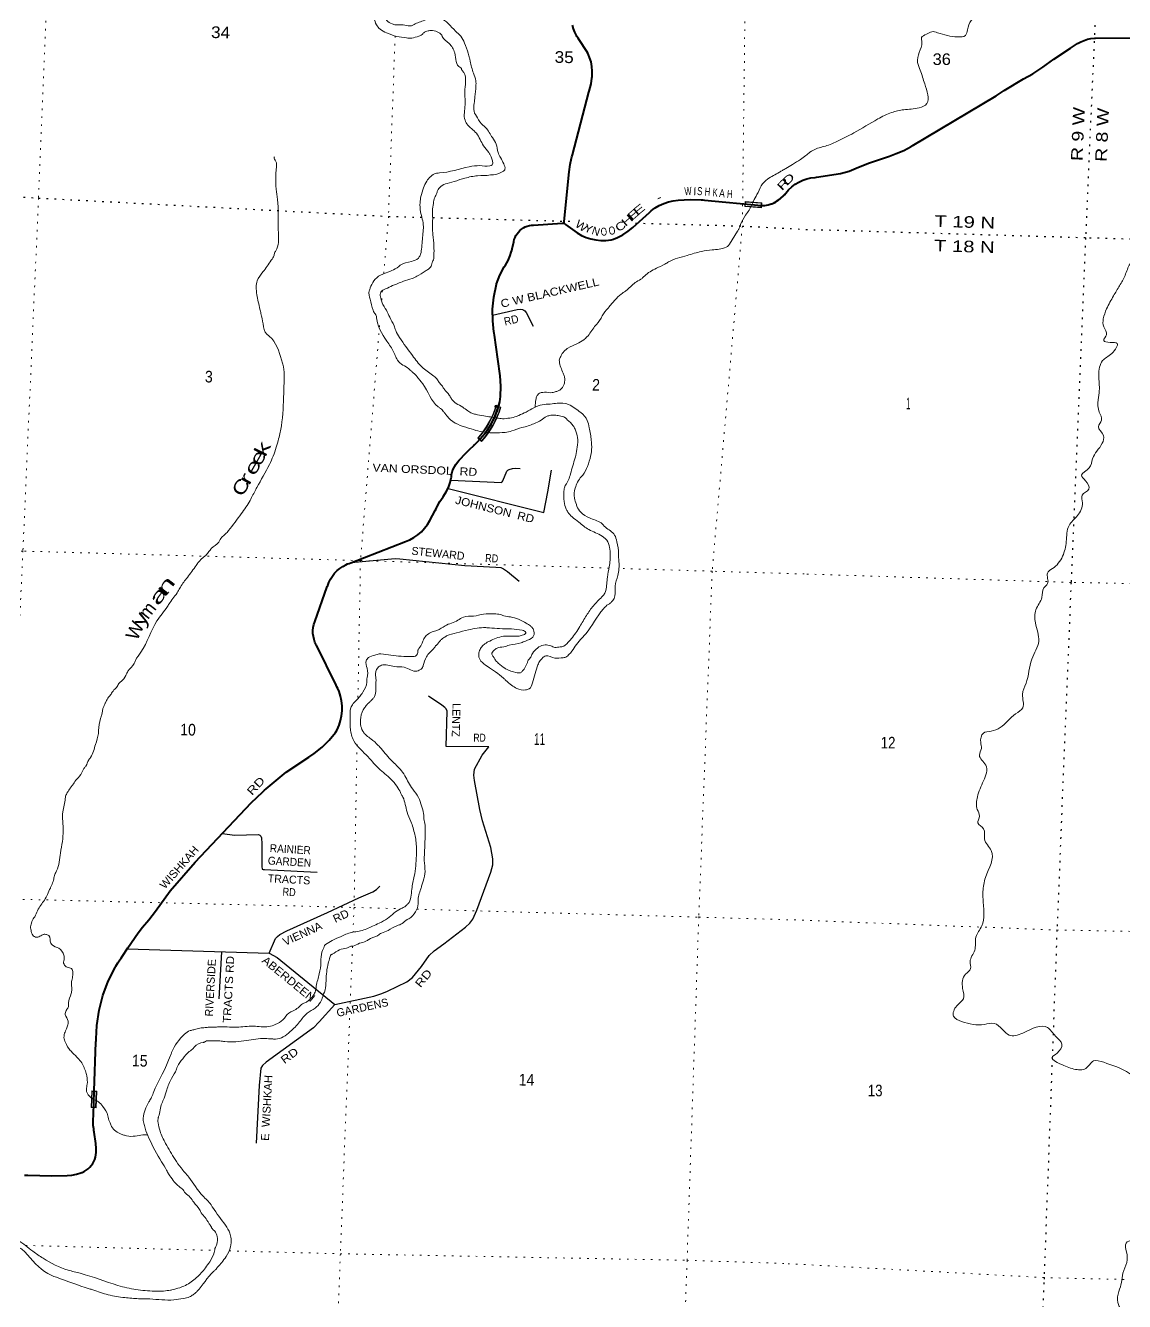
# Model space of a CAD drawing. Header units: feet. Extents: x -751810 to -497223, y -177792 to 12311.
# Drawn here: x -700182 to -683623, y -159500 to -140277 of the extents above; entities that cross this region are included whole.
import ezdxf
from ezdxf.enums import TextEntityAlignment as Align

# ---------------------------------------------------------------- set-up
doc = ezdxf.new("R2010")
doc.units = ezdxf.units.FT
doc.header["$LTSCALE"] = 80
doc.header["$PDMODE"] = 32
doc.header["$PDSIZE"] = 40
doc.linetypes.add('DOTTED', pattern=[1.5, 0.3, -1.2])
for name, color, linetype, lineweight in [('26', 7, 'Continuous', 40), ('29', 7, 'Continuous', 25), ('39', 7, 'Continuous', 13), ('6', 7, 'DOTTED', 25), ('61', 7, 'Continuous', 13), ('7', 7, 'DOTTED', 13)]:
    doc.layers.add(name, color=color, linetype=linetype, lineweight=lineweight)
for name, color, linetype in [('27', 7, 'Continuous'), ('30', 7, 'Continuous'), ('41', 7, 'Continuous')]:
    doc.layers.add(name, color=color, linetype=linetype)

msp = doc.modelspace()

# ---------------------------------------------------------------- linework, layer by layer
at = {"layer": '26'}
for points in [[(-692065.67, -143254.47), (-692063.13, -143229.38), (-691987.65, -142483.48), (-691973.76, -142368.92), (-691953.01, -142277.69), (-691947.4, -142253), (-691940.83, -142227.69), (-691695.03, -141280.84), (-691690.56, -141267.44), (-691660.73, -141156.58), (-691646.65, -141068.22), (-691642.65, -141043.14), (-691641.77, -141018.22), (-691640.95, -140964.73), (-691647.19, -140895.1), (-691660.68, -140826.5), (-691681.26, -140759.69), (-691698.04, -140720.4), (-691708.71, -140695.42), (-691725.14, -140670.4), (-691840.38, -140494.92), (-691856.6, -140470.1), (-691872.18, -140444.92), (-691881.88, -140429.24), (-691906.41, -140379.28), (-691925.59, -140327.03), (-691939.21, -140273.07)], [(-688261.11, -142563.84), (-687901.82, -142504.21), (-687773.33, -142469.36), (-687664.28, -142427.94), (-687477.26, -142349.8), (-687162.61, -142243.39), (-687061.16, -142207.53), (-686945.92, -142160.53), (-686836.23, -142101.74), (-686819.92, -142091.69), (-685557.4, -141337.6), (-685436.91, -141254.95), (-685142.18, -141081.19), (-685001.9, -141005.48), (-684870.3, -140915.53), (-684853.56, -140902.57), (-684685.72, -140782.86), (-684435.99, -140620.35), (-684329.2, -140549.4), (-684282.08, -140522.66), (-684232.43, -140500.98), (-684180.78, -140484.62), (-684127.7, -140473.75), (-684073.78, -140468.49), (-684057.24, -140468.01), (-683005.26, -140458.83)], [(-688726.28, -142800.52), (-688704.53, -142775.52), (-688683.9, -142751.8), (-688636.66, -142707.77), (-688585.07, -142668.93), (-688529.7, -142635.69), (-688471.17, -142608.42), (-688410.1, -142587.42), (-688347.18, -142572.92), (-688283.08, -142565.07), (-688261.11, -142563.84)], [(-688913.32, -142954.41), (-688888.31, -142940.13), (-688854.22, -142919.67), (-688807.49, -142884.5), (-688764.68, -142844.64), (-688748.04, -142825.52), (-688726.28, -142800.52)], [(-688913.32, -142954.41), (-688888.31, -142941.31), (-688843.22, -142913.2), (-688800.37, -142879.8), (-688761.25, -142842.1), (-688747.31, -142825.52), (-688726.28, -142800.52)], [(-692065.67, -143254.47), (-692044.68, -143272.79), (-691870.53, -143401.01), (-691804.23, -143438.47), (-691734.37, -143468.79), (-691661.72, -143491.65), (-691587.09, -143506.79), (-691511.28, -143514.04), (-691435.12, -143513.33), (-691359.46, -143504.66), (-691321.17, -143497.16), (-691261.61, -143472.39), (-691179.18, -143429.17), (-691101.72, -143377.58), (-691030.08, -143318.17), (-690781.09, -143092.07), (-690756.03, -143069.32), (-690731.09, -143050.87), (-690696.19, -143025.06), (-690631.98, -142987.26), (-690564.18, -142956.38), (-690493.52, -142932.76), (-690420.78, -142916.65), (-690349.59, -142908.41), (-690165.54, -142895.99), (-689998.9, -142902.2), (-689974.12, -142903.52), (-689948.9, -142905.99), (-689091.52, -142988.55)], [(-689091.52, -142988.55), (-689041.67, -142986.04), (-688992.36, -142978.34), (-688944.13, -142965.53), (-688938.31, -142963.43), (-688913.32, -142954.41)], [(-693055.07, -146016.65), (-693036.65, -145945.97), (-693026.63, -145867.92), (-693018.9, -145710.69), (-693027.65, -145553.51), (-693065.4, -145306.03), (-693116.54, -144941.75), (-693120.55, -144913.18), (-693123.5, -144891.75), (-693141.99, -144728.44), (-693143.43, -144549.72), (-693126.18, -144371.83), (-693085.81, -144174.64), (-693083.11, -144166.47), (-693032.27, -144037.24), (-692968.19, -143914.03), (-692949.16, -143885.47), (-692909.92, -143815.83), (-692878.18, -143742.48), (-692862.12, -143691.21), (-692854.27, -143666.17), (-692848.63, -143641.21), (-692825.12, -143537.08), (-692824.37, -143533.11), (-692816.48, -143501.62), (-692805.35, -143471.12), (-692791.08, -143441.96), (-692773.85, -143414.44), (-692753.83, -143388.88), (-692731.25, -143365.55), (-692706.36, -143344.71), (-692679.43, -143326.59), (-692650.74, -143311.38), (-692620.63, -143299.25), (-692589.41, -143290.33), (-692557.43, -143284.73), (-692525.04, -143282.5), (-692094.68, -143256.24), (-692065.67, -143254.47)], [(-693373.07, -146550.59), (-693252.6, -146411.17), (-693166.44, -146284.36), (-693103.08, -146158.82), (-693055.07, -146016.65)], [(-693673.45, -146854.96), (-693644.93, -146824.09), (-693546.69, -146718.29), (-693373.1, -146550.56)], [(-699146.59, -156327.99), (-699120.31, -155594.69), (-699119.41, -155569.65), (-699118.25, -155544.69), (-699108.73, -155339.57), (-699074.06, -155111.83), (-699015.77, -154888.96), (-698934.5, -154673.41), (-698831.15, -154467.53), (-698820.64, -154449.55), (-698806.26, -154424.94), (-698789.68, -154399.55), (-698757.94, -154350.95), (-698741.63, -154325.95), (-698725.31, -154300.95), (-698639.6, -154169.63), (-698486.36, -153945.21), (-698421.09, -153863.1), (-698324.31, -153747.94), (-698224.59, -153617.58), (-697999.95, -153313.22), (-697623.46, -152883.73), (-696781.07, -151986.65), (-696607.88, -151821.58), (-696582.8, -151797.68), (-696557.88, -151777.11), (-696254.57, -151526.82), (-695912.03, -151298.98), (-695830.57, -151244.66), (-695713.05, -151150.69), (-695605.99, -151044.95), (-695510.57, -150928.59), (-695487.39, -150886.54), (-695457.25, -150818.61), (-695434.38, -150747.9), (-695419.02, -150675.19), (-695411.35, -150601.27), (-695411.45, -150526.96), (-695419.32, -150453.06), (-695434.86, -150380.39), (-695457.92, -150309.74), (-695477.06, -150266.9), (-695488.19, -150241.99), (-695500.6, -150216.9), (-695799.22, -149612.91), (-695801.24, -149609.12), (-695820.15, -149568.24), (-695834.68, -149525.6), (-695844.67, -149481.68), (-695850.02, -149436.95), (-695850.66, -149391.91), (-695846.59, -149347.05), (-695837.85, -149302.86), (-695824.54, -149259.83), (-695634.94, -148728.21), (-695628.62, -148713.82), (-695610.88, -148665.74), (-695587.06, -148617.11), (-695558.29, -148571.25), (-695524.88, -148528.64), (-695487.2, -148489.76), (-695445.66, -148455.02), (-695400.73, -148424.83), (-695352.88, -148399.49), (-695327.64, -148389.34), (-695303.25, -148379.54), (-695277.64, -148369.66), (-694454.44, -148052.2), (-694429.65, -148042.65), (-694404.44, -148031.3), (-694391.67, -148025.56), (-694329.13, -147990.94), (-694270.55, -147949.98), (-694216.58, -147903.11), (-694167.8, -147850.87), (-694124.75, -147793.8), (-694087.9, -147732.56), (-694008.35, -147581.27), (-693995.11, -147556.1), (-693983.5, -147531.27), (-693979.77, -147523.3), (-693936.81, -147446.79), (-693886.09, -147375.2), (-693882.21, -147369.63), (-693842.18, -147304.55), (-693809.18, -147235.65), (-693783.56, -147163.68), (-693765.6, -147089.42), (-693765.37, -147085.5), (-693760.44, -147043.76), (-693751.17, -147002.76), (-693737.67, -146962.95), (-693720.08, -146924.78), (-693698.6, -146888.65), (-693673.45, -146854.96)], [(-700199.13, -157596.4), (-700148.33, -157597.59), (-699786.7, -157606.05), (-699556.39, -157600.85), (-699485.54, -157595.2), (-699415.66, -157582.18), (-699347.53, -157561.92), (-699333.76, -157556.86), (-699330.04, -157555.42), (-699297.94, -157540.76), (-699267.55, -157522.82), (-699239.2, -157501.81), (-699213.21, -157477.95), (-699189.85, -157451.5), (-699169.38, -157422.75), (-699152.03, -157392.03), (-699137.99, -157359.65), (-699127.41, -157325.99), (-699120.4, -157291.41), (-699117.05, -157256.28), (-699117.15, -157246), (-699117.39, -157221), (-699118.85, -157196), (-699123.36, -157118.96), (-699146.46, -156947.39), (-699149.72, -156923.17), (-699153.53, -156897.39), (-699160.96, -156847.06), (-699164.38, -156768.52), (-699159.58, -156690.05), (-699146.59, -156327.99)]]:
    msp.add_lwpolyline(points, dxfattribs=at)
at = {"layer": '29'}
for p, q in [((-698651.46, -154187), (-696511.44, -154254.84)), ((-697227.29, -154232.15), (-697266.33, -154940.17))]:
    msp.add_line(p, q, dxfattribs=at)
for points in [[(-693142.7, -144640.78), (-692772.08, -144555.71), (-692719.57, -144551.09), (-692694.75, -144556.73), (-692672.19, -144565.76), (-692658.35, -144573.44), (-692637.4, -144601.06), (-692532.02, -144807.52)], [(-693814.98, -147251.94), (-692372.17, -147612.82), (-692310.4, -147301.71), (-692255.95, -146974.19)], [(-693775.11, -147128.74), (-693011.29, -147161.91), (-692997.11, -147152.98), (-692988.09, -147137.18), (-692929.5, -146990.46), (-692915.88, -146974.63), (-692893.32, -146963.34), (-692843.67, -146949.79), (-692795.1, -146948.02), (-692726.86, -146948.98)], [(-695275.7, -148368.45), (-694610.49, -148308.9), (-694539.72, -148310.57), (-693562.05, -148411.37), (-693097.18, -148435.58), (-693021.93, -148444.36), (-692981.32, -148462.42), (-692917.3, -148501.73), (-692740.85, -148646.17)], [(-695520.92, -155028.05), (-694932.95, -154900.71), (-694811.28, -154859.44), (-694725.54, -154823.32), (-694436.71, -154683.34), (-694350.36, -154620.26), (-694212.53, -154453.26), (-694096.93, -154289.31), (-694026.03, -154218.27), (-693876.4, -154113.83), (-693549.95, -153858.46), (-693484.46, -153800.6), (-693443.85, -153741.9), (-693382.21, -153604.25), (-693170.49, -153032.12), (-693141.48, -152922.38), (-693141.48, -152832.07), (-693170.41, -152662), (-693293.48, -152260.39), (-693335.53, -152089.3), (-693416.76, -151651.32), (-693425.79, -151570.04), (-693414.02, -151478.71), (-693302.42, -151268.32), (-693200.52, -151142), (-693843.1, -151140.24), (-693827.92, -150608.32), (-693845.5, -150569.9), (-693864.36, -150549.54), (-693906.33, -150517.95), (-694109.29, -150382.4)], [(-697211.58, -152449.93), (-697031.87, -152473.83), (-696672.01, -152465.32), (-696650.33, -152474.23), (-696636.8, -152488.91), (-696627.77, -152514.87), (-696619.92, -152606.38), (-696618.74, -152948.34), (-696614.23, -152984.46), (-696598.44, -152990.11), (-696578.13, -152993.49), (-696484.21, -152994.46), (-695784.98, -153032.88)], [(-696511.44, -154254.84), (-696417.27, -154029.62), (-696386.31, -153999.28), (-696350.21, -153972.18), (-696241.63, -153916.56), (-695631.06, -153639.34), (-695161.51, -153418.35), (-694946.75, -153329.11), (-694892.52, -153294.89), (-694842.58, -153243.12)], [(-696511.44, -154254.84), (-696387.69, -154318.55), (-695520.92, -155028.05)], [(-695520.92, -155028.05), (-695754.49, -155286.13), (-695843.37, -155376.11), (-696554.92, -155896.37), (-696611.95, -155945.37), (-696637.04, -155983.32), (-696660.62, -156247.81), (-696708.56, -157116.72)]]:
    msp.add_lwpolyline(points, dxfattribs=at)
at = {"layer": '39'}
msp.add_line((-689451.99, -143377.7), (-689574.34, -143569.66), dxfattribs=at)
for points in [[(-685013.46, -135799.9), (-685023.2, -135864.06), (-685082.67, -135906.78), (-685416.21, -136195.91), (-685514.3, -136330.21), (-685522.97, -136430.63), (-685421.76, -136483.63), (-685274.77, -136555.96), (-685100.06, -136645.12), (-685058.42, -136821.36), (-685138.89, -136974.24), (-685177.41, -137138.29), (-684986.99, -137318.46), (-684924.28, -137459.01), (-684871.59, -137520.8), (-684865.13, -137581.36), (-684840.05, -137622.28), (-684806.19, -137711.75), (-684767.24, -137837.59), (-684706.61, -137980.11), (-684657.4, -138098.17), (-684687.93, -138187.95), (-684698.88, -138298.38), (-684598.14, -138369.48), (-684488.14, -138394.53), (-684325.33, -138400.84), (-684217.5, -138431.87), (-684124.17, -138478.62), (-684111.94, -138549.4), (-684237.5, -138656.81), (-684437.39, -138836.73), (-684663.52, -138943.5), (-684964.69, -138842.94), (-685285.8, -138659.33), (-685428.76, -138740.11), (-685615.37, -138874.08), (-685821.98, -139003.5), (-685970.07, -139126.42), (-686016.63, -139290.26), (-686036.63, -139438.7), (-685993.46, -139480.1), (-685974.19, -139589.32), (-685954.35, -139676.4), (-685857.1, -139803.78), (-685800.84, -139919.77), (-685810.77, -139956.17), (-685828.1, -140078.32), (-685931.96, -140202.41), (-685985.93, -140341.9), (-686018.31, -140425.59), (-686135.61, -140448.66), (-686439.79, -140386.28), (-686527.88, -140369.87), (-686605.34, -140408.08), (-686681.11, -140458.42), (-686674.87, -140527.03), (-686715.18, -140682.99), (-686739.3, -140835.34), (-686700.1, -140951.12), (-686633.06, -141156.21), (-686585.12, -141322.55), (-686598.56, -141451.03), (-686716.97, -141516.35), (-686949.13, -141546.46), (-687131.3, -141587.95), (-687337.07, -141685.19), (-687702.72, -141894.96), (-687949.25, -142021.19), (-688058.91, -142069.71), (-688247.49, -142124.35)], [(-694516.63, -136529.43), (-694411.51, -136476.4), (-694382.8, -136448.22), (-694357.51, -136425.9), (-694305.75, -136383.54), (-694274.45, -136330.01), (-694196.31, -136259.45), (-694178.35, -136252.14), (-694151.21, -136224.31), (-694089.83, -136181.52), (-694073.26, -136161.8), (-693988.17, -136135.64), (-693936.73, -136169.02), (-693869.9, -136230.91), (-693834.93, -136279.99), (-693794.21, -136421.7), (-693765.05, -136543.02), (-693734.86, -136785.03), (-693713.79, -137071.05), (-693715.09, -137123.3), (-693763.21, -137604.76), (-693781.87, -137708.87), (-693808.46, -137808.79), (-693860.18, -137948.33), (-693940.91, -138123.39), (-694028.68, -138258.05), (-694154.12, -138452.17), (-694199.81, -138511.42), (-694274.04, -138586.09), (-694327.38, -138629.08), (-694410.53, -138739.73), (-694443.48, -138771.13), (-694486.58, -138835.76), (-694502.23, -138870.29), (-694511.52, -138889.43), (-694555.33, -139066.1), (-694581.9, -139326.87), (-694585.17, -139459.5), (-694610.35, -139664), (-694626.78, -139703.17), (-694644.59, -139747.66), (-694677.95, -139798.91), (-694716.09, -139874.67), (-694732.52, -139903.98), (-694745.9, -139942.33), (-694763.47, -140002.24), (-694766.16, -140110.75), (-694740.12, -140195.81), (-694657.13, -140254.07), (-694601.17, -140267.44), (-694512.66, -140265.49), (-694417.32, -140280.05), (-694363.94, -140279.46), (-694290.05, -140243.83), (-694209.14, -140212.77), (-694123.62, -140179.33), (-694021.74, -140155), (-693935.23, -140166.43), (-693702.81, -140360.89), (-693624.33, -140439.13), (-693566.54, -140541.02), (-693510.05, -140695.16), (-693491.75, -140767.97), (-693480.89, -140816.49), (-693433.03, -140994.56), (-693396.11, -141109.17), (-693395.22, -141190.41), (-693409.71, -141350.74), (-693420.17, -141449.27), (-693423.16, -141569.84), (-693373.31, -141667.52), (-693287.69, -141782.14), (-693248.3, -141815.23), (-693147.5, -141966.38), (-693089.62, -142064.26), (-693060.56, -142189.6), (-693022.26, -142266.91), (-692976.33, -142360.47), (-692958.23, -142441.33), (-692966.67, -142457.22), (-692999.42, -142480.58), (-693129.2, -142525.79), (-693157.32, -142525.12), (-693177.52, -142528.68), (-693370.81, -142540.23), (-693560.67, -142575.99), (-693637.61, -142598.32), (-693684.83, -142615.41), (-693829.46, -142656.45), (-693924.15, -142700.44), (-693973.31, -142768.3), (-693988.68, -142811.26), (-694014.18, -142866.96), (-694036.56, -142958.93), (-694051.31, -143067.16), (-694046.16, -143183.9), (-694046.76, -143208.01)], [(-694890.69, -136858.47), (-694802.07, -136852.51), (-694684.14, -136798.97), (-694591.02, -136773.01), (-694464.75, -136707.59), (-694391.21, -136661.06), (-694378.77, -136645.26), (-694358.08, -136621.62), (-694135.59, -136405.65), (-694106.87, -136382.2), (-694073.78, -136367.06), (-694050.21, -136367.44), (-694011.21, -136416.62), (-693988.2, -136461.39), (-693962.85, -136574.59), (-693921.6, -136857.06), (-693909.77, -137191.13), (-693934.61, -137544.43), (-693939.82, -137592.57), (-693967.51, -137736.7), (-694015.4, -137884.37), (-694070.74, -138007.74), (-694146.16, -138130.64), (-694320.91, -138367.83), (-694436.51, -138489.79), (-694510.63, -138560.44), (-694580.54, -138629.03), (-694619.47, -138678.2), (-694673.13, -138789.88), (-694707.67, -138885.58), (-694700.99, -139102.9), (-694684.68, -139256.09), (-694688.46, -139408.83), (-694698.29, -139480.98), (-694707.32, -139520.98), (-694725.1, -139588.93), (-694750.7, -139648.65), (-694764.34, -139712.68), (-694870.88, -139955.49), (-694922.89, -140107.08), (-694924.37, -140167.37), (-694894.62, -140264.58), (-694839.95, -140330.21), (-694740.89, -140388.83), (-694585.36, -140440.73), (-694441.19, -140464.22), (-694360.81, -140466.1), (-694255.54, -140436.4), (-694194.36, -140401.64), (-694181.91, -140385.84), (-694116.92, -140359.21), (-694104.76, -140355.48), (-694072.51, -140352.21), (-693976.47, -140370.55), (-693909.44, -140424.41), (-693901.81, -140440.67), (-693799.91, -140547.61), (-693714.99, -140690.35), (-693624.02, -140913.67), (-693612.17, -140921.99), (-693612.56, -140938.07), (-693600.91, -140954.42), (-693559.76, -141240.91), (-693556.7, -141442.05), (-693557.49, -141474.2), (-693559.16, -141703.39), (-693516.74, -141776.76), (-693461.78, -141830.33), (-693387.12, -141900.45), (-693279.18, -142087.96), (-693201.3, -142190.32), (-693182.11, -142226.96), (-693140.89, -142348.57), (-693149.62, -142376.52), (-693186.19, -142391.74), (-693334.88, -142388.26), (-693496.11, -142404.59), (-693944.75, -142498.62), (-693981.01, -142501.79), (-693997.18, -142505.44), (-694136.8, -142622.81), (-694183.49, -142722.24), (-694222.95, -142854.02), (-694237.29, -142946.18), (-694228.62, -143083.12), (-694185.87, -143305.29), (-694192.48, -143409.68), (-694214.43, -143646.43), (-694236.9, -143742.42), (-694262.01, -143782.05), (-694367.79, -143831.84), (-694534.03, -143888.26), (-694558.65, -143907.8), (-694778.43, -144015.24), (-694798.72, -144022.81), (-694913.22, -144100.55), (-694980.11, -144203.54)], [(-689219.29, -142936.44), (-689214.76, -142923.25), (-689160.03, -142824), (-689096.47, -142692.79), (-689001.45, -142590.46), (-688821.89, -142487.81), (-688775.77, -142459.45), (-688725.02, -142431.04), (-688623.56, -142369.57), (-688503.67, -142293.98), (-688425.36, -142237.41), (-688364.21, -142187.2), (-688247.49, -142124.35)], [(-696431.62, -142255.36), (-696435.93, -142267.32), (-696413.01, -142316.11), (-696404.14, -142445.01), (-696410.45, -142537.35), (-696403.47, -142742.61), (-696383.13, -142895.9), (-696374.29, -143350.52), (-696371.03, -143543.62), (-696410.38, -143671.38), (-696431.46, -143711.1), (-696436.18, -143739.14), (-696478.25, -143814.56), (-696603.18, -143988.57), (-696690.96, -144123.24), (-696705.3, -144215.39), (-696696.12, -144332.23), (-696649.26, -144550.48), (-696634.77, -144615.16), (-696602.49, -144772.74), (-696545.99, -144926.88), (-696506.61, -144959.97), (-696322.38, -145314.14), (-696303.88, -145378.91), (-696287.93, -145709.03), (-696290.61, -145817.55), (-696326.86, -146307.3), (-696367.9, -146503.37), (-696403.23, -146631.23), (-696506.14, -146890.2), (-696695.62, -147235.61), (-696712.49, -147267.38), (-696796.94, -147430.28), (-696930.6, -147632.23), (-697121.81, -147885.12), (-697171.42, -147940.25), (-697224.84, -147987.25), (-697270.84, -148058.56), (-697381.82, -148156.49), (-697418.43, -148202.91)], [(-689451.99, -143377.7), (-689442.72, -143360.25), (-689434.29, -143344.36), (-689408.48, -143276.6), (-689332.57, -143133.62), (-689278.43, -143058.49), (-689219.29, -142936.44)], [(-682499.93, -142895.91), (-682620.72, -142975.26), (-682716.91, -143037.14), (-682737.7, -143062.76), (-682804.16, -143218.02), (-682855.21, -143323.37), (-682947.91, -143481.97), (-683044.05, -143541.83), (-683137.27, -143644.05), (-683358.91, -143732.82), (-683537.48, -143867.01), (-683614.51, -144042.12), (-683697.05, -144196.96), (-683787.57, -144349.58), (-683891.27, -144544.13), (-683941.54, -144695.79), (-683934.71, -144818.77), (-683891.48, -144934.66), (-683936.03, -145022.06), (-683838.2, -145050.81), (-683733.97, -145065.64), (-683814.39, -145216.51), (-683952.06, -145325.61), (-684010.2, -145547.52), (-684002.21, -145779.24), (-684019.88, -145915.66), (-684002.63, -146101.32), (-683969.66, -146224.99), (-684016.43, -146320.38), (-683939.45, -146453.26), (-683958.65, -146571.53), (-684103.57, -146803.23), (-684153.51, -146942.83), (-684269.01, -147050.5), (-684210.92, -147136.58), (-684159.86, -147260.73), (-684258.9, -147354.74), (-684255.78, -147465.54), (-684331.33, -147660.83), (-684458, -147810.48), (-684500.58, -148052.94), (-684554.6, -148270.94), (-684619.78, -148377.92), (-684708.41, -148458.12), (-684782.64, -148526.62), (-684780.78, -148685.7), (-684836.82, -148750.65), (-684866.71, -148892.79), (-684958.08, -149077.59), (-684965.27, -149274.68), (-684914.21, -149551.82), (-685017.86, -149820.85), (-685105.95, -150186.92), (-685158.64, -150354.63), (-685155.83, -150554), (-685262.87, -150645.79), (-685497.68, -150852.97), (-685631.86, -150905.8), (-685749.37, -150936.92), (-685789.26, -151076.78), (-685779.58, -151167.62), (-685808.36, -151267.52), (-685713.76, -151418.98), (-685746.19, -151657.68), (-685838.99, -151896.8), (-685840.04, -152090.03), (-685808.45, -152189.5), (-685831.2, -152289.56), (-685745.01, -152378.39), (-685732.89, -152529.69), (-685628.92, -152707.58), (-685715.95, -153109.91), (-685755.79, -153324.26), (-685745.63, -153549.99), (-685740.55, -153662.85), (-685773.4, -153841.15), (-685860.33, -154009.97), (-685879.64, -154208.75), (-685948.58, -154382.07), (-685943.23, -154484.88), (-686015.82, -154567.51), (-686061.75, -154783.71), (-686049.79, -154941.05), (-686149.1, -155045.12), (-686197.51, -155202.87), (-686076.82, -155280.54), (-685733.96, -155325.83), (-685584.65, -155309.64), (-685460.36, -155403.51), (-685359.99, -155488.69), (-685155.97, -155457.84)], [(-694046.76, -143208.01), (-694044.09, -143425.23), (-694028.28, -143598.52), (-694027.85, -143743.3), (-694041.9, -143823.4), (-694054.33, -143846.27), (-694063.58, -143887.23), (-694109.28, -143946.48), (-694158.29, -143977.5), (-694284.85, -144054.96), (-694358.09, -144089.44), (-694487.77, -144130.63), (-694569.67, -144162.99), (-694590.47, -144171.34), (-694654.04, -144195.25), (-694755.97, -144244.99), (-694829.59, -144295.53), (-694837.12, -144328.41), (-694824.14, -144400.22), (-694809.37, -144452.84), (-694743.84, -144566.97), (-694694.19, -144672.69), (-694628.96, -144798.88), (-694602.62, -144871.89), (-694544.93, -144977.79), (-694350.59, -145247.75), (-694206.19, -145424.06), (-694048.34, -145544.37), (-693985.44, -145602.15), (-693946.55, -145655.34), (-693907.46, -145700.53), (-693891.99, -145724.97), (-693868.78, -145761.71), (-693798.44, -145843.78), (-693767.58, -145896.79), (-693693.03, -145970.91), (-693593.86, -146025.52), (-693518.9, -146083.57), (-693455.4, -146117.23), (-693403.57, -146134.54), (-693275.48, -146157.65), (-693071.03, -146192.34)], [(-692503.72, -146028.44), (-692489.14, -145902.64), (-692463.44, -145838.9), (-692434.71, -145815.44), (-692410.41, -145807.97), (-692361.98, -145801.06), (-692245.55, -145807.82), (-692188.9, -145793.06), (-692144.3, -145778.02), (-692099.09, -145738.87), (-692073.99, -145699.24), (-692056.13, -145627.28), (-692062.67, -145566.81), (-692081.46, -145514.09), (-692137.35, -145335.84), (-692136.56, -145303.69), (-692111.15, -145252.01), (-692106.83, -145240.04), (-692048.78, -145169.02), (-692007.81, -145137.82), (-691873.5, -145072.6), (-691771.46, -145010.65), (-691722.13, -144967.58), (-691605.74, -144813.48), (-691510.13, -144687.04), (-691493.16, -144651.24), (-691401.77, -144532.75), (-691298.22, -144410.52), (-691207.62, -144324.17), (-691142.13, -144277.45), (-691121.64, -144261.85), (-690973.78, -144136.63), (-690892.12, -144086.27), (-690855.06, -144050.95), (-690675.26, -143934.53), (-690549.1, -143873.14), (-690491.94, -143838.29), (-690212.07, -143740.31), (-689997.51, -143681.01), (-689836.08, -143656.64), (-689731.29, -143647.03), (-689626.02, -143617.33), (-689585.03, -143586.13), (-689574.34, -143569.66)], [(-694980.11, -144203.54), (-694993.35, -144251.48), (-695001.98, -144275.41), (-694989, -144400.37), (-694944.86, -144566.29), (-694929.68, -144602.84), (-694914.01, -144619.28), (-694887.97, -144704.34), (-694708.16, -145074.49), (-694615.6, -145233.5), (-694589.07, -145298.47), (-694518.63, -145376.52), (-694423.58, -145435.04), (-694372.44, -145480.48), (-694334.32, -145512.55), (-694313.36, -145530.12), (-694286.02, -145562.93), (-694196.28, -145673.6), (-693963.64, -146020.87), (-693928.08, -146045.84), (-693881.05, -146095.19), (-693853.82, -146132.02), (-693818.69, -146174.25), (-693775.55, -146218.31), (-693465.3, -146354.26), (-693329.58, -146393.64), (-693201.82, -146409.78)], [(-693075.64, -146191.59), (-692995.09, -146200.41), (-692886.29, -146190.89), (-692781.12, -146165.21), (-692748.58, -146149.89), (-692638.79, -146100.19), (-692520.56, -146034.6), (-692394.79, -145989.3), (-692273.95, -145980.07), (-692169.07, -145966.44), (-692000.69, -145986.48), (-691905.55, -146040.99), (-691814.72, -146107.46), (-691717.15, -146226.36), (-691687.7, -146335.62), (-691656.32, -146529.38), (-691653.19, -146565.65), (-691650.76, -146630.05), (-691666.11, -146762.39), (-691714.2, -146918.09), (-691785.8, -147049.11), (-691806.49, -147072.75), (-691899.27, -147247.51), (-691910.99, -147396.02), (-691881.23, -147493.24), (-691873.8, -147517.53), (-691815.72, -147607.36), (-691685.21, -147694.87), (-691510.19, -147771.37), (-691443.37, -147833.25), (-691305.62, -147953.09), (-691271.95, -148054.41), (-691244.29, -148236.02), (-691245.28, -148276.21), (-691239.23, -148356.78), (-691256.37, -148561.46), (-691296.52, -148721.36), (-691300.21, -148870.07), (-691313.26, -148909.97), (-691350.72, -148961.37), (-691383.56, -148988.75), (-691400.32, -148998.21), (-691473.86, -149063.03), (-691740.59, -149442.81), (-691794.32, -149501.86), (-691881.29, -149604.37), (-691948.08, -149703.34), (-691997.69, -149758.47), (-692054.95, -149797.34), (-692079.15, -149800.79), (-692207.94, -149805.82), (-692343.86, -149774.47), (-692372.29, -149785.88), (-692405.43, -149825.31), (-692426.02, -149844.93), (-692459.76, -149908.48)], [(-693201.82, -146409.78), (-693173.25, -146413.38), (-693125.04, -146414.51), (-692955.97, -146406.42), (-692854.91, -146384.66), (-692700.82, -146331.97), (-692607.8, -146310.03), (-692522.52, -146275.83), (-692412.62, -146222.11), (-692330.86, -146167.73), (-692286.26, -146152.69), (-692206.88, -146146.12), (-692137.59, -146156.18), (-692053.8, -146182.27), (-692018.09, -146216.01), (-691928.19, -146305.86), (-691901.37, -146358.77), (-691864.27, -146484.3), (-691867.85, -146628.98), (-691891.13, -146757.11), (-691899.97, -146789.07), (-691970.34, -147032.72), (-692000.66, -147120.48), (-692059.91, -147239.73), (-692069.13, -147287.77), (-692065.08, -147448.7), (-692035.72, -147561.99), (-692008.7, -147606.86), (-691946.19, -147680.7), (-691843.61, -147759.52), (-691693.61, -147871.61), (-691494.98, -147968.76), (-691463.43, -147993.63), (-691443.74, -148010.17), (-691388.01, -148109.05), (-691378.22, -148155.36), (-691372.83, -148223.79), (-691385.89, -148433.76), (-691413.78, -148585.91), (-691438.96, -148790.4), (-691460.34, -148842.18), (-691497.61, -148885.53), (-691625.56, -149019.26), (-691729.7, -149165.6), (-691830.32, -149332.13), (-691959.57, -149518.09), (-692005.07, -149569.3), (-692099.18, -149635.46), (-692127.41, -149638.81), (-692203.95, -149645.06), (-692267.75, -149623.46), (-692351.83, -149609.42), (-692445.05, -149639.4), (-692465.54, -149655.01), (-692543.97, -149737.61), (-692569.48, -149793.32), (-692606.85, -149840.69), (-692624.01, -149884.52), (-692691.19, -149999.56), (-692724.04, -150026.94), (-692792.34, -150025.33), (-692935.8, -149973.72), (-692959.61, -149961.1), (-693058.18, -149882.38), (-693084.23, -149855.8), (-693101.29, -149837.14), (-693119.61, -149805.12), (-693132.24, -149788.16), (-693155.35, -149747.41), (-693125.83, -149691.8), (-693076.71, -149656.76), (-692975.76, -149639.02)], [(-697418.43, -148202.91), (-697441.58, -148233.55), (-697466.83, -148259.37), (-697503.64, -148289.95), (-697542.68, -148327.53), (-697579.41, -148365.07), (-697590.84, -148381.44), (-697608.67, -148411.02)], [(-697608.67, -148411.02), (-697742.36, -148590.37), (-697846.49, -148736.73), (-697884.34, -148804.2), (-698009.17, -148974.19), (-698042.71, -149029.7), (-698200.88, -149247.16), (-698441.65, -149716.02), (-698525.2, -149842.74), (-698546.48, -149890.5), (-698637.76, -150004.98), (-698671.51, -150068.53), (-698742.1, -150159.36), (-698762.59, -150174.97), (-698800.24, -150234.4), (-698849.19, -150286.86)], [(-692975.76, -149639.02), (-692894.69, -149612.78), (-692712.88, -149576.83), (-692647.89, -149550.21), (-692537.9, -149492.46), (-692525.54, -149472.47), (-692527.08, -149380.12), (-692558.13, -149335.16), (-692573.91, -149322.73), (-692637.2, -149281.03), (-692876.1, -149186.96), (-692976.16, -149168.53), (-693023.98, -149151.33), (-693120.22, -149141.02), (-693281.15, -149145.3), (-693430.62, -149173.96), (-693583.82, -149190.47), (-693665.38, -149236.82), (-693860.45, -149320.71), (-693982.79, -149390.22), (-694055.72, -149412.64), (-694178.95, -149518.32), (-694204.65, -149582.06), (-694254.86, -149661.3), (-694267.41, -149681.11), (-694267.81, -149697.19), (-694305.97, -149776.73), (-694350.37, -149783.72), (-694523.15, -149779.67), (-694827.84, -149744.39), (-694851.95, -149743.82), (-694916.74, -149762.41), (-695014.18, -149800.34), (-695047.52, -149847.81), (-695034.23, -149960.72), (-695033.8, -150105.48), (-695038.31, -150125.49), (-695039.41, -150169.7), (-695099.45, -150321.09), (-695199.06, -150447.43), (-695256.92, -150510.41), (-695282.52, -150570.13), (-695290.79, -150678.52), (-695289.54, -150792.25), (-695286.3, -150875.77), (-695271.41, -150963.81), (-695234.19, -151053.8), (-695019.4, -151295.3), (-694953.59, -151368.86), (-694859.64, -151469.95), (-694673.62, -151633.92), (-694587.7, -151736.47), (-694529.82, -151834.33), (-694510.73, -151874.99), (-694495.34, -151903.5), (-694432.52, -152126.13), (-694375.73, -152268.21), (-694316.21, -152462.61), (-694298.51, -152559.53), (-694291.93, -152780.85), (-694323.81, -153093.75), (-694360.73, -153285.89), (-694418.54, -153509.72), (-694435.49, -153526.5), (-694480.11, -153560.55), (-694528.92, -153583.54), (-694725.47, -153727.7), (-694851.93, -153801.14), (-694953.58, -153847.02), (-694994.26, -153866.16), (-695180.69, -153926.13), (-695269.48, -153940.14), (-695435.92, -154004.59), (-695561.97, -154061.96), (-695660, -154124), (-695674.09, -154135.48), (-695680.79, -154151.66), (-695715.02, -154235.29), (-695730.86, -154387.73), (-695755.32, -154564.07), (-695800.08, -154747.99), (-695818.2, -154841.39), (-695852.89, -154900.88), (-695917.31, -154965.34), (-695961.91, -154995.08), (-696007.95, -155015.37), (-696065.97, -155069.45), (-696072.3, -155074.11), (-696151.08, -155121.77), (-696212.24, -155156.53), (-696303.13, -155254.92), (-696417.53, -155328.65), (-696514.76, -155358.53), (-696747.81, -155353.08), (-697001.45, -155367.24), (-697286.83, -155364.57), (-697319.08, -155367.84)], [(-692459.76, -149908.48), (-692542.88, -150179.97), (-692593.39, -150271.27), (-692619.98, -150280.13), (-692647.75, -150287.4), (-692778.12, -150262.92), (-692857.4, -150216.83), (-692944.01, -150142.41), (-692979.38, -150109.41), (-693224.22, -149930.76), (-693318.77, -149852.15), (-693352.95, -149770.92), (-693338.9, -149690.82), (-693305.35, -149635.32), (-693260.06, -149592.15), (-693186.64, -149549.64), (-693089.1, -149507.68), (-692979.81, -149478.08), (-692782.82, -149478.68), (-692730.38, -149471.87), (-692665.49, -149449.26), (-692653.23, -149441.5), (-692645.49, -149435.49), (-692644.7, -149421.6), (-692696.15, -149388.23), (-692856.47, -149368.37), (-693038.59, -149362.04), (-693190.74, -149352.11), (-693245.33, -149348.07), (-693508.14, -149381.24), (-693686.13, -149425.33), (-693836.1, -149474.08), (-693855.47, -149484.75), (-693913.06, -149524.84), (-693930.21, -149540.23), (-693988.26, -149611.26), (-693997.91, -149618.62), (-694004.73, -149626.96), (-694029.74, -149662.56), (-694091.51, -149721.43), (-694141.42, -149788.62), (-694188.91, -149920.21), (-694193.22, -149932.17), (-694210.09, -149963.94), (-694250.96, -149991.14), (-694283.41, -150002.43), (-694475, -149945.67), (-694623.47, -149934.15), (-694819.84, -149915.48), (-694873.2, -149952.43), (-694908.43, -150076.25), (-694902.5, -150104.4), (-694900.66, -150165.89), (-694901.55, -150285.52), (-694924.14, -150385.51), (-694949.13, -150421.12), (-694976.47, -150448.75), (-694994.53, -150468.31), (-695035.71, -150507.56), (-695056.75, -150536.68), (-695073.07, -150554.94), (-695128.99, -150702.41), (-695128.25, -150835.12), (-695086.34, -150928.6), (-695043.23, -150973.84), (-694976.12, -151023.66), (-694866, -151122.75), (-694842.49, -151147.43), (-694682.32, -151336.16), (-694537.14, -151480.3), (-694467.19, -151578.44), (-694347.6, -151782.31), (-694258.17, -151905.04), (-694213.14, -152034.76), (-694183.79, -152148.05), (-694174.32, -152252.81), (-694163.36, -152297.3), (-694157.91, -152401.99), (-694170.49, -152747.51), (-694173.18, -152856.02), (-694161.19, -153021.16), (-694188.88, -153165.27), (-694210.57, -153229.1), (-694215.27, -153257.14), (-694232.65, -153309), (-694266.4, -153494.46), (-694265.76, -153509.28), (-694304.9, -153628.99), (-694408.04, -153735.15), (-694432.45, -153746.64), (-694506.7, -153805.82), (-694542.48, -153823.61), (-694587.52, -153839.51), (-694717.9, -153908.83), (-694819.45, -153950.69), (-694872.63, -153985.08), (-694884.84, -153993.38)], [(-698849.19, -150286.86), (-698876.32, -150322.2), (-698910.57, -150373.65), (-698947.2, -150420.47), (-698969.87, -150469.47), (-698978.95, -150488.13), (-699000.68, -150535.32)], [(-698997.7, -150530.16), (-699000.68, -150535.32), (-699036.21, -150671.2), (-699049.35, -150715.13), (-699082.05, -150899.33), (-699083.15, -150943.54), (-699127.41, -151107.38), (-699200.59, -151302.7), (-699229.7, -151342.22), (-699272.18, -151433.72), (-699301.2, -151469.23), (-699368.47, -151588.29), (-699422.21, -151647.35), (-699473.7, -151721.49), (-699505.45, -151762.01), (-699551.43, -151833.31), (-699576.94, -151889.01), (-699581.75, -151921.07), (-699618.87, -152121.25), (-699613.98, -152410.89), (-699625.98, -152571.46), (-699654.37, -152743.7), (-699713.26, -153011.73), (-699738.76, -153067.43), (-699756.53, -153135.38), (-699765.46, -153171.35), (-699799.69, -153255), (-699807.13, -153271.06), (-699850.69, -153366.39), (-699897.08, -153453.77), (-699951.21, -153528.91), (-700039.96, -153703.76)], [(-700039.96, -153703.76), (-700056.43, -153719.45), (-700090.56, -153799.07), (-700104.4, -153871.13), (-700097.26, -153907.48), (-700097.76, -153927.58), (-700082.68, -153968.15), (-700031.44, -154009.56), (-699983.13, -154006.67), (-699917.94, -153972), (-699901.77, -153968.36), (-699877.66, -153968.92), (-699852.76, -153974.88), (-699829.84, -153986.13), (-699800.57, -154103.42), (-699781.08, -154128.01), (-699681.82, -154178.58), (-699604.04, -154284.95), (-699597.29, -154337.39), (-699606.93, -154401.49), (-699591.65, -154434.02), (-699556.18, -154462.99), (-699488.37, -154484.69), (-699469.77, -154545.44), (-699470.07, -154557.49), (-699471.26, -154605.72), (-699489.22, -154681.7), (-699484.17, -154802.45), (-699493.6, -154858.52), (-699533.33, -155002.35), (-699539.04, -155070.57), (-699568.26, -155114.12), (-699581.91, -155178.14), (-699540.1, -155275.62), (-699549.92, -155347.78), (-699571.4, -155403.56), (-699597.4, -155479.35), (-699602.51, -155523.47), (-699580.2, -155596.37), (-699506.84, -155718.72), (-699495.08, -155731.06), (-699408.77, -155817.52), (-699303.86, -155964.72), (-699296.32, -155985.01), (-699277.23, -156025.67), (-699259.02, -156102.49), (-699251.96, -156227.44), (-699264.46, -156305.4), (-699263.66, -156325.72), (-699249.52, -156368.1), (-699110.78, -156477.09)], [(-694884.84, -153993.38), (-695010.79, -154046.73), (-695051.67, -154073.91), (-695148.9, -154103.8), (-695246.43, -154145.75), (-695278.67, -154149.02), (-695298.96, -154156.58), (-695343.66, -154175.64), (-695448.83, -154201.32), (-695559.01, -154267.1), (-695573.92, -154274.8), (-695600.88, -154334.48), (-695626.72, -154433.22), (-695654.24, -154703.16), (-695677.71, -154839.32), (-695683.63, -154851.66), (-695703.51, -154907.08), (-695738.92, -154990.13), (-695818.2, -155079.37), (-695938.82, -155154.9), (-696050.69, -155288.99), (-696195, -155434.39), (-696297.45, -155512.4), (-696414.87, -155545.84), (-696471.12, -155544.52), (-696571.48, -155538.15), (-696849.61, -155567.83), (-697179.7, -155584.22), (-697251.82, -155574.49), (-697316.12, -155572.99), (-697339.95, -155573.17), (-697396.58, -155575.12), (-697469.1, -155581.46), (-697485.47, -155593.14), (-697501.65, -155596.78), (-697635.93, -155661.99), (-697652.6, -155685.73), (-697714.06, -155732.54), (-697813.29, -155842.81), (-697892.62, -155961.59), (-697905.66, -156001.49), (-697981.47, -156140.45), (-698054.05, -156311.65), (-698093.3, -156435.38), (-698127.43, -156515), (-698176.6, -156714.91), (-698180.92, -156726.86), (-698182.91, -156807.24), (-698153.84, -156932.56), (-698070.02, -157119.5), (-697927.22, -157360.08), (-697837.89, -157486.82), (-697720.74, -157626.28), (-697510.62, -157908.64), (-697385.32, -158044.27), (-697362.11, -158081.01), (-697167.77, -158350.94), (-697102.45, -158473.1), (-697084.35, -158553.94), (-697091.36, -158674.41), (-697159.32, -158821.59), (-697225.91, -158912.51), (-697283.84, -158979.51), (-697301.1, -158998.66), (-697321.1, -159022.87), (-697349.92, -159050.34), (-697598.56, -159350.11), (-697631.5, -159381.5), (-697681.84, -159413.68), (-697709.14, -159431.96), (-697802.15, -159453.9), (-697947.4, -159474.63), (-698308.92, -159462.14), (-698477.67, -159458.19), (-698686.31, -159441.24), (-698934.53, -159399.24), (-699165.88, -159325.46), (-699221.74, -159308.07), (-699715.99, -159135.67), (-699795.66, -159105.65), (-700151.28, -158796.78), (-700270.83, -158690.17), (-700302.34, -158674.26), (-700366.63, -158632.03), (-700450.95, -158563.34), (-700508.25, -158523.35), (-700599.53, -158447.52), (-700603.25, -158435.36), (-700694.28, -158376.94), (-700781.77, -158338.7), (-700977.76, -158297.93), (-701041.56, -158276.33), (-701085.65, -158271.28), (-701205.6, -158244.35), (-701506.06, -158201.13), (-701590.54, -158203.17), (-701673.63, -158190.36)], [(-685155.97, -155457.84), (-684781.53, -155373.11), (-684660.21, -155503.14), (-684566.82, -155624.38), (-684638.72, -155757.35), (-684715.02, -155827.81), (-684594.65, -155917.55), (-684383.48, -155997.61), (-684204.17, -155988.25), (-684090.58, -155876.5), (-683934.17, -155896.74), (-683593.75, -156034.56), (-683373.27, -156219.54), (-683167.55, -156583.3), (-682991.15, -156990.57), (-683060.72, -157417.52), (-682960.29, -157653.69), (-682964.94, -157830.72), (-683121.92, -157985.61), (-683273.03, -158070.19), (-683336.1, -158173.21), (-683260.23, -158348.34), (-683251.33, -158545.85), (-683366.99, -158583.06), (-683499.69, -158579.56), (-683599.32, -158619.2), (-683590.8, -158754.3), (-683588.89, -158911.37), (-683645.45, -159072.94), (-683667.25, -159213.28), (-683706.98, -159347.11), (-683723.49, -159515.77), (-683670.89, -159734.57), (-683733.43, -159817.47), (-683638.24, -159946.8), (-683639.35, -160065.55), (-683598.08, -160179.37), (-683669.19, -160358.67), (-683675.11, -160430.98), (-683557.97, -160490.44), (-683417.49, -160504.21), (-683336.75, -160570.76), (-683362.57, -160634.5), (-683270.24, -160642.98), (-683302.62, -160726.67), (-683299.66, -160843.51), (-683436.75, -160853.98), (-683783.04, -160862.96), (-683885.21, -160922.67), (-683987.32, -160980.36), (-684067.64, -161050.71), (-684050.97, -161182), (-683991.4, -161211.76), (-683976.53, -161334.95), (-684053.83, -161367.13), (-683953.51, -161454.33), (-683838.06, -161501.66), (-683788, -161587.53), (-683736.52, -161695.59), (-683608.11, -161709.04), (-683508.48, -161669.4), (-683363.08, -161725.57), (-683133.61, -161874.56), (-683079.8, -161970.59), (-682992.24, -162007.13), (-682882.13, -162028.15), (-682664.83, -162180.84), (-682536.1, -162258.73), (-682518.05, -162414.21), (-682511.86, -162561.33), (-682396.41, -162532.17), (-682282.23, -162551.28), (-682169.74, -162634.78), (-682050.06, -162597.67), (-682008.26, -162538.38), (-681931.81, -162538.39), (-681857.9, -162481.96), (-681772.23, -162514.42), (-681734.72, -162465.08), (-681665.62, -162438.72), (-681580.28, -162559.75), (-681659.27, -162809.3), (-681614.87, -162880.93), (-681537.47, -162844.72), (-681459.32, -162856.85), (-681446.3, -162897.46), (-681399, -162934.94), (-681404.56, -162993.17), (-681297.78, -162987.94), (-681233.61, -162919.17), (-681139.75, -162869.31)], [(-697319.08, -155367.84), (-697403.46, -155365.86), (-697455.89, -155372.5), (-697536.46, -155378.83), (-697617.31, -155397.04), (-697643.53, -155405.9), (-697702.29, -155419.18), (-697784.05, -155473.56), (-697979.76, -155746.42), (-697997.03, -155794.28), (-698256.25, -156359.19), (-698290.38, -156438.81), (-698323.92, -156494.32), (-698406.33, -156737.67), (-698407.23, -156773.84), (-698389.03, -156850.66), (-698377.96, -156891.13), (-698321.27, -157037.22), (-698133.14, -157395.47), (-698055.86, -157521.93), (-698025.11, -157578.94), (-697955.17, -157677.08), (-697888.65, -157751.02), (-697821.64, -157804.85), (-697770.9, -157866.36), (-697700.17, -157932.36), (-697645.71, -158006), (-697559.89, -158112.56), (-697544.61, -158145.09), (-697435.69, -158292.39), (-697412.91, -158330.27), (-697396.91, -158349.59), (-697381.63, -158382.12), (-697375.06, -158394.84), (-697366.15, -158406.61), (-697330.78, -158439.61), (-697292.59, -158520.92), (-697299.5, -158637.37), (-697320.78, -158685.11), (-697338.74, -158761.09), (-697406.51, -158900.24), (-697469.08, -158991.26), (-697535.35, -159070.12), (-697605.44, -159140.86), (-697773.16, -159257.56), (-697858.44, -159291.75), (-697975.86, -159325.18), (-697996.04, -159328.73), (-698100.91, -159342.36), (-698378.15, -159335.87), (-698654.5, -159293.21), (-698790.32, -159257.86), (-699356.7, -159075.72), (-699540.43, -159027.19), (-699913.95, -158849.57), (-700072.09, -158741.32), (-700293.12, -158575.31), (-700414.6, -158492.14), (-700473.15, -158444.04), (-700545.68, -158391.45), (-700608.7, -158330.69), (-700750.96, -158230.86), (-700762.82, -158222.54), (-700818.18, -158185.05), (-701001.32, -158112.41), (-701097.15, -158086.04), (-701111.44, -158083.75)], [(-699112.42, -156476.06), (-699083.74, -156492.61), (-699017.12, -156562.52), (-698940.14, -156701.05), (-698918.21, -156790.02), (-698906.66, -156810.39), (-698883.84, -156863.2), (-698821.24, -156933.03), (-698737.96, -156979.2), (-698690.14, -156996.41), (-698658.19, -157005.2), (-698529.62, -157008.21), (-698412.59, -156990.85), (-698342.2, -156992.5)]]:
    msp.add_spline(points, degree=3, dxfattribs=at)
at = {"layer": '6'}
for p, q in [((-694712.49, -143152.3), (-694215.06, -143165.84)), ((-694043.18, -143170.52), (-691944.07, -143227.65)), ((-690988.06, -143253.69), (-689380.52, -143297.48)), ((-689380.52, -143297.48), (-688285.09, -143356.08))]:
    msp.add_line(p, q, dxfattribs=at)
for points in [[(-683634.93, -127223.52), (-683655.81, -127702.91), (-683831.87, -133022.85), (-683986.13, -138355.44), (-684209.28, -143476.85), (-684428.19, -148666.82), (-684640.28, -153903.27), (-684834.28, -159140.2), (-684837.07, -159214.5), (-685047.64, -164348.43), (-685261.63, -169657.3), (-685426.87, -172993.21)], [(-715457.15, -141824.18), (-710530.02, -142332.01), (-705003.8, -142589.74), (-699984.92, -142876.02), (-694712.49, -143152.3)], [(-674750.58, -143751.9), (-679685.81, -143608.34), (-684209.28, -143476.85), (-688285.09, -143356.08)]]:
    msp.add_lwpolyline(points, dxfattribs=at)
at = {"layer": '61'}
for p, q in [((-689339.26, -142929.17), (-689088.76, -142947.56)), ((-689088.76, -142947.56), (-689094.27, -143022.71)), ((-693094.07, -146006.73), (-693018.87, -146027.67)), ((-693028.7, -146033.23), (-693090, -146016.16)), ((-693311.09, -146542.82), (-693367.18, -146491.77)), ((-693356.75, -146490.44), (-693310.62, -146532.42)), ((-699108.53, -156330.64), (-699118.47, -156581.6)), ((-699118.47, -156581.6), (-699193.75, -156578.63))]:
    msp.add_line(p, q, dxfattribs=at)
for points in [[(-689094.27, -143022.71), (-689344.78, -143004.32), (-689339.26, -142929.17)], [(-699193.75, -156578.63), (-699183.81, -156327.66), (-699108.53, -156330.64)]]:
    msp.add_lwpolyline(points, dxfattribs=at)
for points in [[(-689336.21, -142996.93), (-689331.87, -142937.73), (-689097.31, -142954.94), (-689101.65, -143014.14)], [(-699185.43, -156570.95), (-699176.13, -156335.97), (-699116.84, -156338.31), (-699126.14, -156573.29)]]:
    msp.add_lwpolyline(points, close=True, dxfattribs=at)
for centre, radius, start, end in [((-694104.3, -145738.04), 1093.08, 308.09745, 346.39792), ((-694268.93, -145665.27), 1222.03, 317.51278, 343.74865), ((-694268.93, -145665.27), 1230.03, 317.86684, 343.42497), ((-694261.95, -145665.77), 1257.2, 317.33066, 343.74862), ((-694264.28, -145664.63), 1289.39, 317.69923, 343.38909), ((-694264.28, -145664.63), 1297.39, 317.33066, 343.74861)]:
    msp.add_arc(centre, radius, start, end, dxfattribs=at)
msp.add_point((-693090, -146016.16), dxfattribs=at)
at = {"layer": '7'}
for p, q in [((-694611.56, -140434.14), (-694712.49, -143152.3)), ((-694712.49, -143152.3), (-694782.84, -144016.98)), ((-694803.46, -144270.29), (-694816.78, -144434.08)), ((-694846.14, -144794.92), (-695134.43, -148337.93)), ((-689835.2, -148498.41), (-691243.35, -148455.74)), ((-688446.92, -148539.93), (-689835.2, -148498.41)), ((-695231.67, -153563.14), (-695246.33, -153934.93)), ((-694285.11, -153589.73), (-690036.79, -153709.11)), ((-690036.79, -153709.11), (-688599.79, -153751.75)), ((-695254.71, -154147.18), (-695288.71, -155009.15)), ((-695297.53, -155232.68), (-695437.51, -158781.04)), ((-700179.49, -158655.49), (-697330.72, -158730.9)), ((-697113.33, -158736.65), (-695437.51, -158781.04))]:
    msp.add_line(p, q, dxfattribs=at)
for points in [[(-699383.96, -127193.87), (-699533.67, -132433.69), (-699768.19, -137689.41), (-699984.92, -142876.02), (-700220.78, -148185.64), (-700463.41, -153444.65)], [(-688898.22, -127580.4), (-689117.32, -132847.74), (-689317.82, -138175.64), (-689380.52, -143297.48), (-689835.2, -148498.41), (-690036.79, -153709.11)], [(-695134.43, -148337.93), (-700220.99, -148194.67), (-705323.34, -148039.17), (-710716.36, -147768.48), (-715675.79, -147350.67), (-719713.22, -147211.04)], [(-691388.65, -148451.34), (-695134.43, -148337.93), (-695173.1, -150416.57)], [(-675122.22, -148746.76), (-679797.05, -148758.88), (-684428.19, -148666.82), (-688446.92, -148539.93)], [(-695185.99, -151108.4), (-695231.67, -153563.14), (-694527.81, -153582.91)], [(-710915.34, -153228.57), (-705655.66, -153355.4), (-700463.19, -153435.61), (-695231.67, -153563.14)], [(-690036.57, -153700.08), (-690213.49, -158879.43), (-690397.16, -164187.29), (-690581.03, -169494.36), (-690627.83, -172836.04)], [(-688599.79, -153751.75), (-684640.28, -153903.27), (-680013.01, -153989.18), (-674769.17, -153964.55), (-674499.91, -153975.35)], [(-695437.51, -158781.04), (-695639.18, -164011.07), (-695848.48, -169378.86), (-695913.19, -172675.09)], [(-695437.51, -158781.04), (-690213.49, -158879.43), (-688756.44, -158927.1)], [(-683627.18, -159168.86), (-684834.28, -159140.2), (-688756.44, -158927.1)]]:
    msp.add_lwpolyline(points, dxfattribs=at)

# ---------------------------------------------------------------- texts
at = {"layer": '27'}
for s, rotation, width, p in [('R', 46.863, 1.6, (-688783.7, -142774.39)), ('D', 42.948, 1.6, (-688714.41, -142700.23)), ('W', 3.977, 0.65, (-690248.99, -142834.76)), ('S', 356.995, 0.75, (-690065.47, -142830.09)), ('H', 355.92, 0.65, (-689951, -142837.53)), ('K', 355.92, 0.7, (-689831.27, -142848.91)), ('A', 355.92, 0.8, (-689733.4, -142860.56)), ('H', 355.92, 0.65, (-689615.37, -142872.59)), ('E', 39.162, 1.6, (-690966.52, -143150.56)), ('-', 23.413, 1.35, (-690646.75, -142934.61)), ('W', 325.14, 1.15, (-691911.72, -143295.18)), ('H', 40.496, 1.45, (-691141.87, -143312.61)), ('E', 40.496, 1.65, (-691050.92, -143227.14)), ('Y', 338.925, 1.15, (-691778.37, -143371.49)), ('O', 6.006, 0.75, (-691507.61, -143447.66)), ('O', 10.377, 0.8, (-691383.74, -143434.28)), ('C', 32.486, 1.3, (-691248.38, -143391.8)), ('RD', 46.801, 1.3, (-696770.48, -151883.42)), ('WISHKAH', 48.762, 1.05, (-698081.17, -153295.89))]:
    msp.add_text(s, height=120.6, rotation=rotation, dxfattribs=dict(at, width=width)).set_placement(p)
for s, rotation, p in [('I', 356.995, (-690121.88, -142832.02)), ('N', 340.932, (-691660.62, -143415.21))]:
    msp.add_text(s, height=120.6, rotation=rotation, dxfattribs=at).set_placement(p)
at = {"layer": '30'}
for s, rotation, width, p in [('C W BLACKWELL ', 12.927, 1.15, (-692243.14, -144354.43)), ('RD', 12.927, 0.95, (-692849.73, -144773.72)), ('VAN ORSDOL  RD', 357.513, 1.15, (-694166.45, -147029.72)), ('JOHNSON  RD', 345.957, 1.1, (-693124.59, -147625.64)), ('RD', 357.019, 0.85, (-693160.2, -148362.41)), ('RD', 359.843, 0.8, (-693340.17, -151065.88)), ('RAINIER', 356.855, 0.95, (-696194.97, -152746.38)), ('GARDEN', 356.855, 0.95, (-696207.05, -152934.12)), ('RD', 356.855, 0.85, (-696212.47, -153391.13)), ('RD', 25.204, 1.05, (-695403.39, -153746.87)), ('VIENNA', 24.42, 1.05, (-695985.75, -154013.96)), ('TRACTS RD', 86.844, 1.1, (-697062.03, -154801.63)), ('ABERDEEN', 320.698, 1.1, (-696254.43, -154688.2)), ('RD', 50.466, 1.25, (-694138.52, -154668.85)), ('RD', 36.173, 1.2, (-696168.44, -155843.93)), ('E  WISHKAH', 86.842, 1.05, (-696487.36, -156587.12))]:
    msp.add_text(s, height=120, rotation=rotation, dxfattribs=dict(at, width=width)).set_placement(p, align=Align.CENTER)
for s, rotation, p in [('STEWARD', 354.113, (-693972.09, -148288.89)), ('LENTZ', 268.365, (-693752.47, -150737.79)), ('TRACTS', 356.855, (-696214.26, -153200.64)), ('RIVERSIDE', 86.844, (-697336.13, -154777.42)), ('GARDENS', 12.22, (-695092.84, -155129.69))]:
    msp.add_text(s, height=120, rotation=rotation, dxfattribs=at).set_placement(p, align=Align.CENTER)
at = {"layer": '41'}
for s, rotation, width, p in [('k', 63.522, 1.55, (-696569.77, -146791.23)), ('e', 60.134, 1.5, (-696732.14, -147074)), ('e', 60.134, 1.5, (-696650.96, -146932.61)), ('r', 60.134, 1.65, (-696814.91, -147218.15)), ('C', 60.134, 1.3, (-696913.43, -147389.72)), ('a', 52.084, 1.85, (-698185.75, -149032.19)), ('n', 52.084, 1.85, (-698079.22, -148884.51)), ('y', 64.61, 1.45, (-698402.89, -149348.58)), ('W', 64.61, 1.05, (-698501.3, -149555.9))]:
    msp.add_text(s, height=200.9, rotation=rotation, dxfattribs=dict(at, width=width)).set_placement(p)
msp.add_text('m', height=200.9, rotation=52.084, dxfattribs=at).set_placement((-698336.47, -149234.32))
at = {"layer": '6'}
for s, rotation, width, p in [('R 9 W', 87.505, 1.25, (-684255.51, -142321.73)), ('R 8 W', 87.505, 1.25, (-683890.58, -142334.09)), ('T 19 N', 358.302, 1.3, (-686487.93, -143309.25)), ('T 18 N', 358.302, 1.3, (-686493.57, -143678.25))]:
    msp.add_text(s, height=175, rotation=rotation, dxfattribs=dict(at, width=width)).set_placement(p)
at = {"layer": '7'}
for s, rotation, width, p in [('34', 358.658, 1.1, (-697387.52, -140464.4)), ('35', 358.656, 1.1, (-692210.72, -140837.69)), ('3', 358.658, 0.9, (-697479.92, -145653.35)), ('2', 358.656, 0.9, (-691645.58, -145777.13)), ('10', 358.658, 0.9, (-697852.33, -150969.91)), ('11', 358.656, 0.65, (-692522.74, -151114.01)), ('15', 358.659, 0.9, (-698579.87, -155957.02)), ('14', 358.656, 0.9, (-692751.43, -156244.93))]:
    msp.add_text(s, height=175.8, rotation=rotation, dxfattribs=dict(at, width=width)).set_placement(p)
for s, width, p in [('36', 1.05, (-686512.53, -140871.72)), ('1', 0.4, (-686911.25, -146056.87)), ('12', 0.85, (-687294.94, -151168.81)), ('13', 0.85, (-687489.89, -156408.85))]:
    msp.add_text(s, height=175, dxfattribs=dict(at, width=width)).set_placement(p)

doc.saveas('drawing.dxf')
